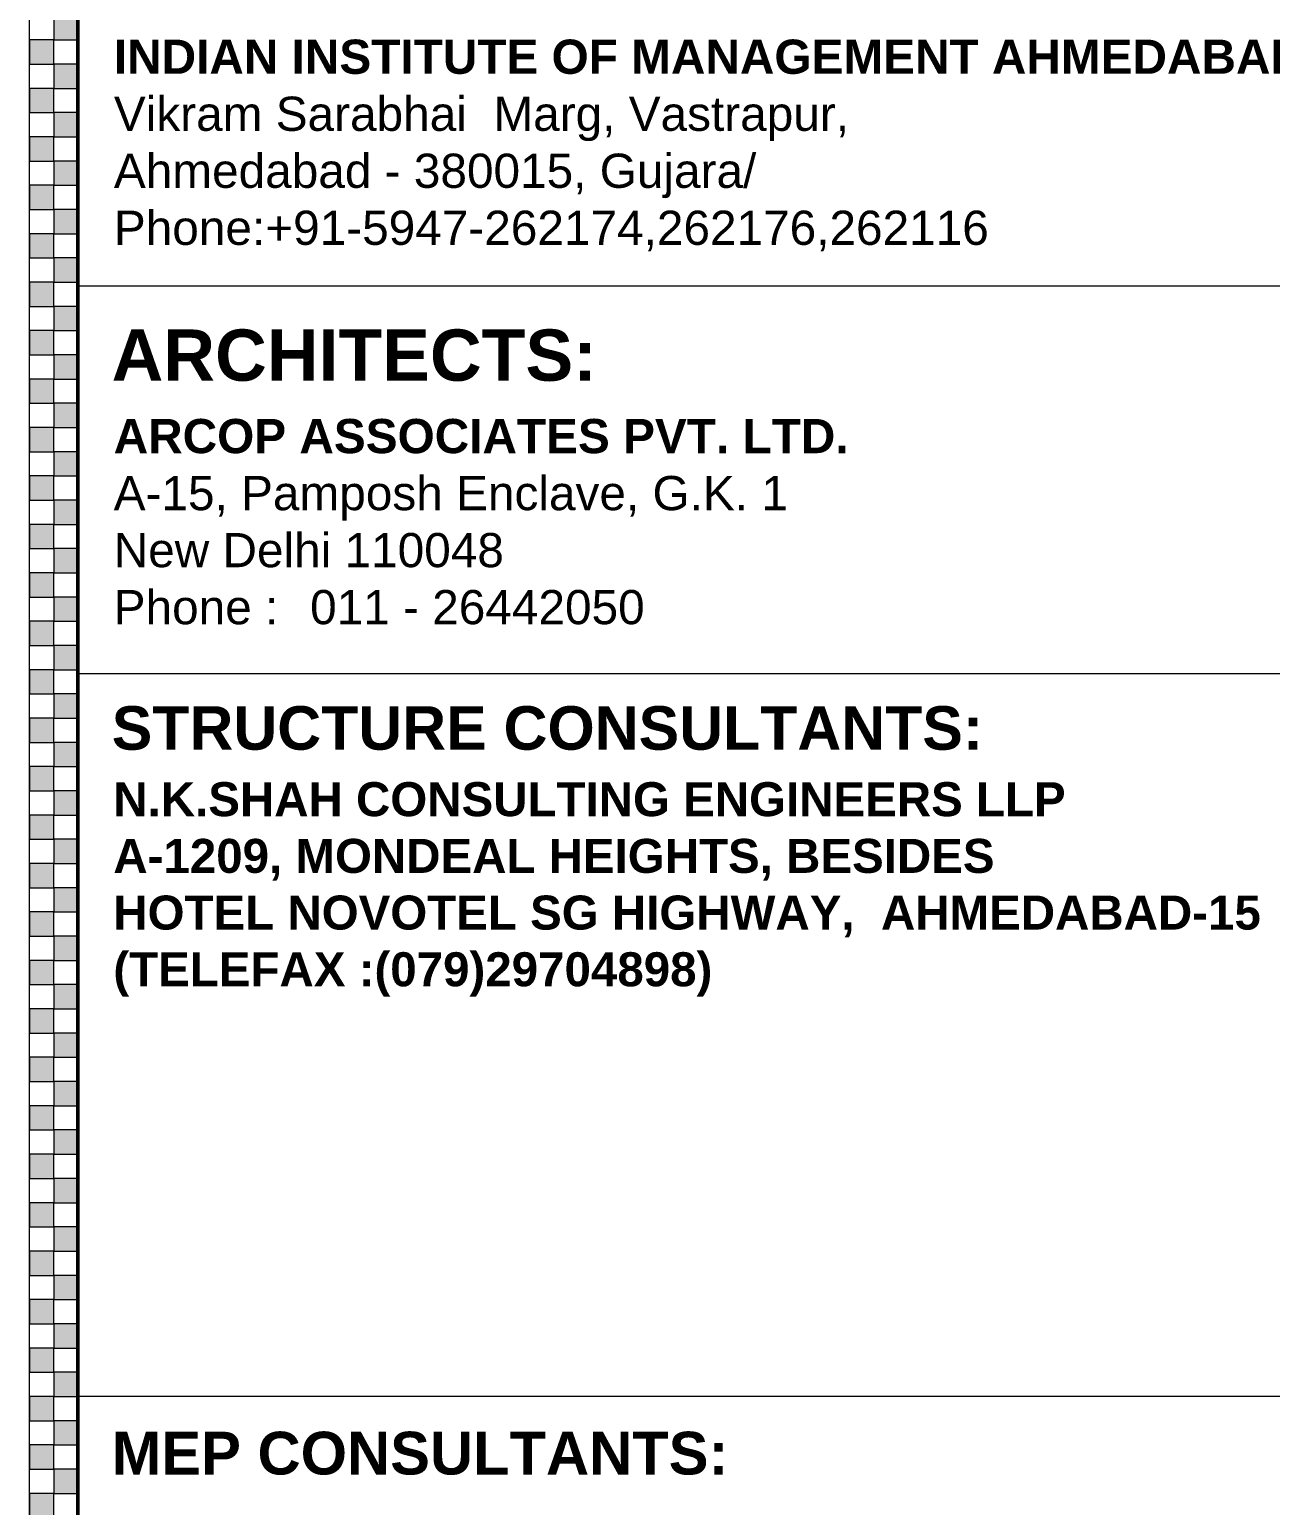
# Model space of a CAD drawing. Extents: x -200722 to 834823, y -494970 to 88783.
# Drawn here: x 327673 to 334848, y -332024 to -323494 of the extents above; entities that cross this region are included whole.
import ezdxf

# ---------------------------------------------------------------- set-up
doc = ezdxf.new("R2010")
doc.units = 0
doc.header["$LTSCALE"] = 100
doc.header["$MEASUREMENT"] = 0
doc.layers.get('0').update_dxf_attribs({"linetype": 'CONTINUOUS'})
doc.layers.add('9_TITLE TEXT', color=7, linetype='CONTINUOUS', lineweight=20)
doc.styles.add('SANSSERIF', font='SAS_____.pfb', dxfattribs={"height": 325})
doc.styles.add('TITLES', font='arial.ttf')

# ---------------------------------------------------------------- blocks, each defined once
blk = doc.blocks.new('TITLE CHAIN')
at = {"layer": '9_TITLE TEXT'}
h = blk.add_hatch(color=256, dxfattribs=at)
h.dxf.hatch_style = 1
h.paths.add_polyline_path([(1, -406.625), (2, -406.625), (2, -405.625), (1, -405.625)])
h = blk.add_hatch(color=256, dxfattribs=at)
h.dxf.hatch_style = 1
h.paths.add_polyline_path([(0, -407.625), (1, -407.625), (1, -406.625), (0, -406.625)])
h = blk.add_hatch(color=256, dxfattribs=at)
h.dxf.hatch_style = 1
h.paths.add_polyline_path([(1, -408.625), (2, -408.625), (2, -407.625), (1, -407.625)])
h = blk.add_hatch(color=256, dxfattribs=at)
h.dxf.hatch_style = 1
h.paths.add_polyline_path([(0, -409.625), (1, -409.625), (1, -408.625), (0, -408.625)])
h = blk.add_hatch(color=256, dxfattribs=at)
h.dxf.hatch_style = 1
h.paths.add_polyline_path([(1, -410.625), (2, -410.625), (2, -409.625), (1, -409.625)])
h = blk.add_hatch(color=256, dxfattribs=at)
h.dxf.hatch_style = 1
h.paths.add_polyline_path([(0, -411.625), (1, -411.625), (1, -410.625), (0, -410.625)])
h = blk.add_hatch(color=256, dxfattribs=at)
h.dxf.hatch_style = 1
h.paths.add_polyline_path([(1, -412.625), (2, -412.625), (2, -411.625), (1, -411.625)])
h = blk.add_hatch(color=256, dxfattribs=at)
h.dxf.hatch_style = 1
h.paths.add_polyline_path([(0, -413.625), (1, -413.625), (1, -412.625), (0, -412.625)])
h = blk.add_hatch(color=256, dxfattribs=at)
h.dxf.hatch_style = 1
h.paths.add_polyline_path([(1, -414.625), (2, -414.625), (2, -413.625), (1, -413.625)])
h = blk.add_hatch(color=256, dxfattribs=at)
h.dxf.hatch_style = 1
h.paths.add_polyline_path([(0, -415.625), (1, -415.625), (1, -414.625), (0, -414.625)])
h = blk.add_hatch(color=256, dxfattribs=at)
h.dxf.hatch_style = 1
h.paths.add_polyline_path([(1, -416.625), (2, -416.625), (2, -415.625), (1, -415.625)])
h = blk.add_hatch(color=256, dxfattribs=at)
h.dxf.hatch_style = 1
h.paths.add_polyline_path([(0, -417.625), (1, -417.625), (1, -416.625), (0, -416.625)])
h = blk.add_hatch(color=256, dxfattribs=at)
h.dxf.hatch_style = 1
h.paths.add_polyline_path([(1, -418.625), (2, -418.625), (2, -417.625), (1, -417.625)])
h = blk.add_hatch(color=256, dxfattribs=at)
h.dxf.hatch_style = 1
h.paths.add_polyline_path([(0, -419.625), (1, -419.625), (1, -418.625), (0, -418.625)])
h = blk.add_hatch(color=256, dxfattribs=at)
h.dxf.hatch_style = 1
h.paths.add_polyline_path([(1, -420.625), (2, -420.625), (2, -419.625), (1, -419.625)])
h = blk.add_hatch(color=256, dxfattribs=at)
h.dxf.hatch_style = 1
h.paths.add_polyline_path([(0, -421.625), (1, -421.625), (1, -420.625), (0, -420.625)])
h = blk.add_hatch(color=256, dxfattribs=at)
h.dxf.hatch_style = 1
h.paths.add_polyline_path([(1, -422.625), (2, -422.625), (2, -421.625), (1, -421.625)])
h = blk.add_hatch(color=256, dxfattribs=at)
h.dxf.hatch_style = 1
h.paths.add_polyline_path([(0, -423.625), (1, -423.625), (1, -422.625), (0, -422.625)])
h = blk.add_hatch(color=256, dxfattribs=at)
h.dxf.hatch_style = 1
h.paths.add_polyline_path([(1, -424.625), (2, -424.625), (2, -423.625), (1, -423.625)])
h = blk.add_hatch(color=256, dxfattribs=at)
h.dxf.hatch_style = 1
h.paths.add_polyline_path([(0, -425.625), (1, -425.625), (1, -424.625), (0, -424.625)])
h = blk.add_hatch(color=256, dxfattribs=at)
h.dxf.hatch_style = 1
h.paths.add_polyline_path([(1, -426.625), (2, -426.625), (2, -425.625), (1, -425.625)])
h = blk.add_hatch(color=256, dxfattribs=at)
h.dxf.hatch_style = 1
h.paths.add_polyline_path([(0, -427.625), (1, -427.625), (1, -426.625), (0, -426.625)])
h = blk.add_hatch(color=256, dxfattribs=at)
h.dxf.hatch_style = 1
h.paths.add_polyline_path([(1, -428.625), (2, -428.625), (2, -427.625), (1, -427.625)])
h = blk.add_hatch(color=256, dxfattribs=at)
h.dxf.hatch_style = 1
h.paths.add_polyline_path([(0, -429.625), (1, -429.625), (1, -428.625), (0, -428.625)])
h = blk.add_hatch(color=256, dxfattribs=at)
h.dxf.hatch_style = 1
h.paths.add_polyline_path([(1, -430.625), (2, -430.625), (2, -429.625), (1, -429.625)])
h = blk.add_hatch(color=256, dxfattribs=at)
h.dxf.hatch_style = 1
h.paths.add_polyline_path([(0, -431.625), (1, -431.625), (1, -430.625), (0, -430.625)])
h = blk.add_hatch(color=256, dxfattribs=at)
h.dxf.hatch_style = 1
h.paths.add_polyline_path([(1, -432.625), (2, -432.625), (2, -431.625), (1, -431.625)])
h = blk.add_hatch(color=256, dxfattribs=at)
h.dxf.hatch_style = 1
h.paths.add_polyline_path([(0, -433.625), (1, -433.625), (1, -432.625), (0, -432.625)])
h = blk.add_hatch(color=256, dxfattribs=at)
h.dxf.hatch_style = 1
h.paths.add_polyline_path([(1, -434.625), (2, -434.625), (2, -433.625), (1, -433.625)])
h = blk.add_hatch(color=256, dxfattribs=at)
h.dxf.hatch_style = 1
h.paths.add_polyline_path([(0, -435.625), (1, -435.625), (1, -434.625), (0, -434.625)])
h = blk.add_hatch(color=256, dxfattribs=at)
h.dxf.hatch_style = 1
h.paths.add_polyline_path([(1, -436.625), (2, -436.625), (2, -435.625), (1, -435.625)])
h = blk.add_hatch(color=256, dxfattribs=at)
h.dxf.hatch_style = 1
h.paths.add_polyline_path([(0, -437.625), (1, -437.625), (1, -436.625), (0, -436.625)])
h = blk.add_hatch(color=256, dxfattribs=at)
h.dxf.hatch_style = 1
h.paths.add_polyline_path([(1, -438.625), (2, -438.625), (2, -437.625), (1, -437.625)])
h = blk.add_hatch(color=256, dxfattribs=at)
h.dxf.hatch_style = 1
h.paths.add_polyline_path([(0, -439.625), (1, -439.625), (1, -438.625), (0, -438.625)])
h = blk.add_hatch(color=256, dxfattribs=at)
h.dxf.hatch_style = 1
h.paths.add_polyline_path([(1, -440.625), (2, -440.625), (2, -439.625), (1, -439.625)])
h = blk.add_hatch(color=256, dxfattribs=at)
h.dxf.hatch_style = 1
h.paths.add_polyline_path([(0, -441.625), (1, -441.625), (1, -440.625), (0, -440.625)])
h = blk.add_hatch(color=256, dxfattribs=at)
h.dxf.hatch_style = 1
h.paths.add_polyline_path([(1, -442.625), (2, -442.625), (2, -441.625), (1, -441.625)])
h = blk.add_hatch(color=256, dxfattribs=at)
h.dxf.hatch_style = 1
h.paths.add_polyline_path([(0, -443.625), (1, -443.625), (1, -442.625), (0, -442.625)])
h = blk.add_hatch(color=256, dxfattribs=at)
h.dxf.hatch_style = 1
h.paths.add_polyline_path([(1, -444.625), (2, -444.625), (2, -443.625), (1, -443.625)])
h = blk.add_hatch(color=256, dxfattribs=at)
h.dxf.hatch_style = 1
h.paths.add_polyline_path([(0, -445.625), (1, -445.625), (1, -444.625), (0, -444.625)])
h = blk.add_hatch(color=256, dxfattribs=at)
h.dxf.hatch_style = 1
h.paths.add_polyline_path([(1, -446.625), (2, -446.625), (2, -445.625), (1, -445.625)])
h = blk.add_hatch(color=256, dxfattribs=at)
h.dxf.hatch_style = 1
h.paths.add_polyline_path([(0, -447.625), (1, -447.625), (1, -446.625), (0, -446.625)])
h = blk.add_hatch(color=256, dxfattribs=at)
h.dxf.hatch_style = 1
h.paths.add_polyline_path([(1, -448.625), (2, -448.625), (2, -447.625), (1, -447.625)])
h = blk.add_hatch(color=256, dxfattribs=at)
h.dxf.hatch_style = 1
h.paths.add_polyline_path([(0, -449.625), (1, -449.625), (1, -448.625), (0, -448.625)])
h = blk.add_hatch(color=256, dxfattribs=at)
h.dxf.hatch_style = 1
h.paths.add_polyline_path([(1, -450.625), (2, -450.625), (2, -449.625), (1, -449.625)])
h = blk.add_hatch(color=256, dxfattribs=at)
h.dxf.hatch_style = 1
h.paths.add_polyline_path([(0, -451.625), (1, -451.625), (1, -450.625), (0, -450.625)])
h = blk.add_hatch(color=256, dxfattribs=at)
h.dxf.hatch_style = 1
h.paths.add_polyline_path([(1, -452.625), (2, -452.625), (2, -451.625), (1, -451.625)])
h = blk.add_hatch(color=256, dxfattribs=at)
h.dxf.hatch_style = 1
h.paths.add_polyline_path([(0, -453.625), (1, -453.625), (1, -452.625), (0, -452.625)])
h = blk.add_hatch(color=256, dxfattribs=at)
h.dxf.hatch_style = 1
h.paths.add_polyline_path([(1, -454.625), (2, -454.625), (2, -453.625), (1, -453.625)])
h = blk.add_hatch(color=256, dxfattribs=at)
h.dxf.hatch_style = 1
h.paths.add_polyline_path([(0, -455.625), (1, -455.625), (1, -454.625), (0, -454.625)])
h = blk.add_hatch(color=256, dxfattribs=at)
h.dxf.hatch_style = 1
h.paths.add_polyline_path([(1, -456.625), (2, -456.625), (2, -455.625), (1, -455.625)])
h = blk.add_hatch(color=256, dxfattribs=at)
h.dxf.hatch_style = 1
h.paths.add_polyline_path([(0, -457.625), (1, -457.625), (1, -456.625), (0, -456.625)])
h = blk.add_hatch(color=256, dxfattribs=at)
h.dxf.hatch_style = 1
h.paths.add_polyline_path([(1, -458.625), (2, -458.625), (2, -457.625), (1, -457.625)])
h = blk.add_hatch(color=256, dxfattribs=at)
h.dxf.hatch_style = 1
h.paths.add_polyline_path([(0, -459.625), (1, -459.625), (1, -458.625), (0, -458.625)])
h = blk.add_hatch(color=256, dxfattribs=at)
h.dxf.hatch_style = 1
h.paths.add_polyline_path([(1, -460.625), (2, -460.625), (2, -459.625), (1, -459.625)])
h = blk.add_hatch(color=256, dxfattribs=at)
h.dxf.hatch_style = 1
h.paths.add_polyline_path([(0, -461.625), (1, -461.625), (1, -460.625), (0, -460.625)])
h = blk.add_hatch(color=256, dxfattribs=at)
h.dxf.hatch_style = 1
h.paths.add_polyline_path([(1, -462.625), (2, -462.625), (2, -461.625), (1, -461.625)])
h = blk.add_hatch(color=256, dxfattribs=at)
h.dxf.hatch_style = 1
h.paths.add_polyline_path([(0, -463.625), (1, -463.625), (1, -462.625), (0, -462.625)])
h = blk.add_hatch(color=256, dxfattribs=at)
h.dxf.hatch_style = 1
h.paths.add_polyline_path([(1, -464.625), (2, -464.625), (2, -463.625), (1, -463.625)])
h = blk.add_hatch(color=256, dxfattribs=at)
h.dxf.hatch_style = 1
h.paths.add_polyline_path([(0, -465.625), (1, -465.625), (1, -464.625), (0, -464.625)])
h = blk.add_hatch(color=256, dxfattribs=at)
h.dxf.hatch_style = 1
h.paths.add_polyline_path([(1, -466.625), (2, -466.625), (2, -465.625), (1, -465.625)])
h = blk.add_hatch(color=256, dxfattribs=at)
h.dxf.hatch_style = 1
h.paths.add_polyline_path([(0, -467.625), (1, -467.625), (1, -466.625), (0, -466.625)])
for p, q in [((0, -584), (0, 0)), ((2, -584), (2, 0))]:
    blk.add_line(p, q, dxfattribs=at)
for points in [[(1, -406.625), (2, -406.625), (2, -405.625), (1, -405.625)], [(0, -407.625), (1, -407.625), (1, -406.625), (0, -406.625)], [(1, -408.625), (2, -408.625), (2, -407.625), (1, -407.625)], [(0, -409.625), (1, -409.625), (1, -408.625), (0, -408.625)], [(1, -410.625), (2, -410.625), (2, -409.625), (1, -409.625)], [(0, -411.625), (1, -411.625), (1, -410.625), (0, -410.625)], [(1, -412.625), (2, -412.625), (2, -411.625), (1, -411.625)], [(0, -413.625), (1, -413.625), (1, -412.625), (0, -412.625)], [(1, -414.625), (2, -414.625), (2, -413.625), (1, -413.625)], [(0, -415.625), (1, -415.625), (1, -414.625), (0, -414.625)], [(1, -416.625), (2, -416.625), (2, -415.625), (1, -415.625)], [(0, -417.625), (1, -417.625), (1, -416.625), (0, -416.625)], [(1, -418.625), (2, -418.625), (2, -417.625), (1, -417.625)], [(0, -419.625), (1, -419.625), (1, -418.625), (0, -418.625)], [(1, -420.625), (2, -420.625), (2, -419.625), (1, -419.625)], [(0, -421.625), (1, -421.625), (1, -420.625), (0, -420.625)], [(1, -422.625), (2, -422.625), (2, -421.625), (1, -421.625)], [(0, -423.625), (1, -423.625), (1, -422.625), (0, -422.625)], [(1, -424.625), (2, -424.625), (2, -423.625), (1, -423.625)], [(0, -425.625), (1, -425.625), (1, -424.625), (0, -424.625)], [(1, -426.625), (2, -426.625), (2, -425.625), (1, -425.625)], [(0, -427.625), (1, -427.625), (1, -426.625), (0, -426.625)], [(1, -428.625), (2, -428.625), (2, -427.625), (1, -427.625)], [(0, -429.625), (1, -429.625), (1, -428.625), (0, -428.625)], [(1, -430.625), (2, -430.625), (2, -429.625), (1, -429.625)], [(0, -431.625), (1, -431.625), (1, -430.625), (0, -430.625)], [(1, -432.625), (2, -432.625), (2, -431.625), (1, -431.625)], [(0, -433.625), (1, -433.625), (1, -432.625), (0, -432.625)], [(1, -434.625), (2, -434.625), (2, -433.625), (1, -433.625)], [(0, -435.625), (1, -435.625), (1, -434.625), (0, -434.625)], [(1, -436.625), (2, -436.625), (2, -435.625), (1, -435.625)], [(0, -437.625), (1, -437.625), (1, -436.625), (0, -436.625)], [(1, -438.625), (2, -438.625), (2, -437.625), (1, -437.625)], [(0, -439.625), (1, -439.625), (1, -438.625), (0, -438.625)], [(1, -440.625), (2, -440.625), (2, -439.625), (1, -439.625)], [(0, -441.625), (1, -441.625), (1, -440.625), (0, -440.625)], [(1, -442.625), (2, -442.625), (2, -441.625), (1, -441.625)], [(0, -443.625), (1, -443.625), (1, -442.625), (0, -442.625)], [(1, -444.625), (2, -444.625), (2, -443.625), (1, -443.625)], [(0, -445.625), (1, -445.625), (1, -444.625), (0, -444.625)], [(1, -446.625), (2, -446.625), (2, -445.625), (1, -445.625)], [(0, -447.625), (1, -447.625), (1, -446.625), (0, -446.625)], [(1, -448.625), (2, -448.625), (2, -447.625), (1, -447.625)], [(0, -449.625), (1, -449.625), (1, -448.625), (0, -448.625)], [(1, -450.625), (2, -450.625), (2, -449.625), (1, -449.625)], [(0, -451.625), (1, -451.625), (1, -450.625), (0, -450.625)], [(1, -452.625), (2, -452.625), (2, -451.625), (1, -451.625)], [(0, -453.625), (1, -453.625), (1, -452.625), (0, -452.625)], [(1, -454.625), (2, -454.625), (2, -453.625), (1, -453.625)], [(0, -455.625), (1, -455.625), (1, -454.625), (0, -454.625)], [(1, -456.625), (2, -456.625), (2, -455.625), (1, -455.625)], [(0, -457.625), (1, -457.625), (1, -456.625), (0, -456.625)], [(1, -458.625), (2, -458.625), (2, -457.625), (1, -457.625)], [(0, -459.625), (1, -459.625), (1, -458.625), (0, -458.625)], [(1, -460.625), (2, -460.625), (2, -459.625), (1, -459.625)], [(0, -461.625), (1, -461.625), (1, -460.625), (0, -460.625)], [(1, -462.625), (2, -462.625), (2, -461.625), (1, -461.625)], [(0, -463.625), (1, -463.625), (1, -462.625), (0, -462.625)], [(1, -464.625), (2, -464.625), (2, -463.625), (1, -463.625)], [(0, -465.625), (1, -465.625), (1, -464.625), (0, -464.625)], [(1, -466.625), (2, -466.625), (2, -465.625), (1, -465.625)], [(0, -467.625), (1, -467.625), (1, -466.625), (0, -466.625)]]:
    blk.add_lwpolyline(points, close=True, dxfattribs=at)

msp = doc.modelspace()

# ---------------------------------------------------------------- linework, layer by layer
at = {"layer": '9_TITLE TEXT', "color": 18, "true_color": 0x000000}
for p, q in [((327672.7, -347494.4), (327672.7, -266626.9)), ((339712.7, -324978.2), (327952.7, -324978.2)), ((339712.7, -327218.2), (327952.7, -327218.2)), ((339712.7, -327218.2), (327952.7, -327218.2)), ((339712.7, -327218.2), (327952.7, -327218.2)), ((339712.7, -331394.4), (327952.7, -331394.4)), ((339712.7, -331394.4), (327952.7, -331394.4)), ((339712.7, -331394.4), (327952.7, -331394.4))]:
    msp.add_line(p, q, dxfattribs=at)
at = {"layer": '9_TITLE TEXT', "color": 18, "lineweight": 50, "true_color": 0x000000}
msp.add_lwpolyline([(339712.7, -348386.9), (327952.7, -348386.9), (327952.7, -266627), (339712.7, -266626.9)], close=True, dxfattribs=at)

# ---------------------------------------------------------------- block references
at = {"color": 18, "true_color": 0x000000, "xscale": 140, "yscale": 140, "zscale": 140}
msp.add_blockref('TITLE CHAIN', (327672.7, -266626.9), dxfattribs=at)

# ---------------------------------------------------------------- texts
at = {"layer": '9_TITLE TEXT', "color": 18, "true_color": 0x000000, "attachment_point": 1, "style": 'SANSSERIF'}
for s, insert, char_height, width in [('\\pxsm1;{\\fArial|b1|i0|c0|p34;INDIAN INSTITUTE OF MANAGEMENT AHMEDABAD\\fArial|b0|i0|c0|p34;\\PVikram Sarabhai  Marg, Vastrapur, \\PAhmedabad - 380015, Gujara/\\PPhone:+91-5947-262174,262176,262116}', (328160.6, -323552.9), 197.666, 12106.474), ('{\\fArial|b0|i0|c0|p34;\\P\\pxsm1;\\fArial|b1|i0|c0|p34;\\H0.69613x;ARCOP ASSOCIATES PVT. LTD.\\fArial|b0|i0|c0|p34;\\PA-15, Pamposh Enclave, G.K. 1\\PNew Delhi 110048\\PPhone :^I011 - 26442050}', (328159.4, -325271.9), 283.952, 12331.822), ('\\pxsm1,ql;{\\fArial|b1|i0|c0|p34;\\H0.69613x;N.K.SHAH CONSULTING ENGINEERS LLP\\PA-1209, MONDEAL HEIGHTS, BESIDES \\PHOTEL NOVOTEL SG HIGHWAY,  AHMEDABAD-15 \\P(TELEFAX :(079)29704898)}', (328157.3, -327844.3), 282.357, 12262.584)]:
    msp.add_mtext(s, dxfattribs=dict(at, insert=insert, char_height=char_height, width=width))
at = {"layer": '9_TITLE TEXT', "color": 18, "lineweight": 25, "true_color": 0x000000, "attachment_point": 1, "style": 'TITLES'}
for s, insert, char_height, width in [('{\\fArial|b1|i0|c0|p34;ARCHITECTS:}', (328147.4, -325228), 296.499, 9944.275), ('{\\fArial|b1|i0|c0|p34;STRUCTURE CONSULTANTS:}', (328148.3, -327405.1), 251.667, 9988.325), ('{\\fArial|b1|i0|c0|p34;MEP CONSULTANTS:}', (328147.4, -331598.3), 247.082, 9944.275)]:
    msp.add_mtext(s, dxfattribs=dict(at, insert=insert, char_height=char_height, width=width))

doc.saveas('drawing.dxf')
